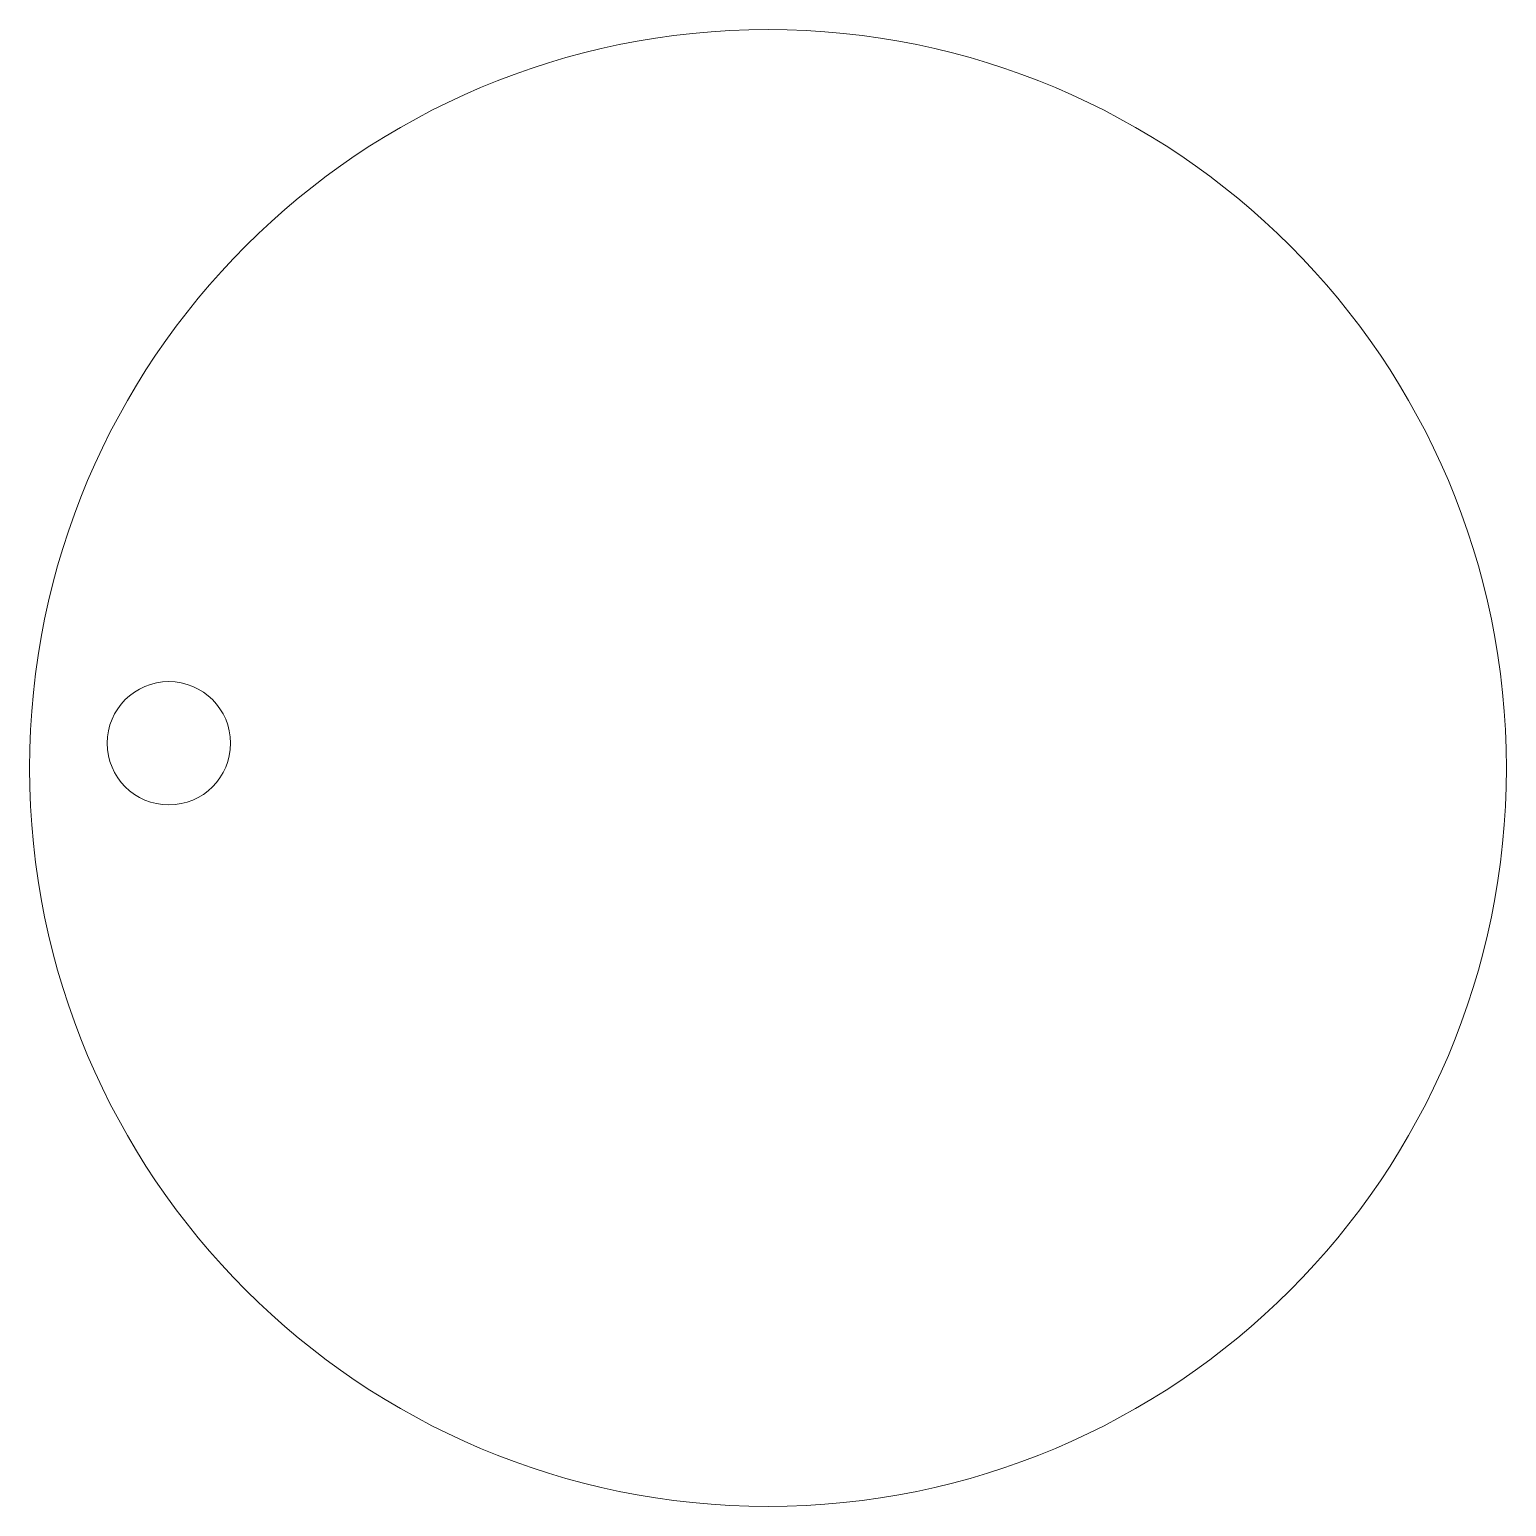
# Model space of a CAD drawing. Header units: millimetres. Extents: x -47.1 to 44.8, y -45.1 to 46.8.
import ezdxf

# ---------------------------------------------------------------- set-up
doc = ezdxf.new("R2010")
doc.units = ezdxf.units.MM
doc.header["$MEASUREMENT"] = 0
doc.layers.add('Layer 1', color=7, linetype='Continuous')

msp = doc.modelspace()

# ---------------------------------------------------------------- linework, layer by layer
at = {"layer": 'Layer 1', "lineweight": 18}
for points in [[(-1.1425, 46.7548), (24.2296, 46.7548), (44.7981, 26.1863), (44.7981, 0.8142), (44.7981, -24.5579), (24.2296, -45.1264), (-1.1425, -45.1264), (-26.5146, -45.1264), (-47.0831, -24.5579), (-47.0831, 0.8142), (-47.0831, 26.1863), (-26.5146, 46.7548), (-1.1425, 46.7548)], [(-38.4153, 6.1894), (-36.297, 6.1894), (-34.5796, 4.472), (-34.5796, 2.3537), (-34.5796, 0.2354), (-36.297, -1.482), (-38.4153, -1.482), (-40.5335, -1.482), (-42.2509, 0.2354), (-42.2509, 2.3537), (-42.2509, 4.472), (-40.5335, 6.1894), (-38.4153, 6.1894)]]:
    msp.add_open_spline(points, degree=3, knots=[0, 0, 0, 0, 0.25, 0.25, 0.25, 0.5, 0.5, 0.5, 0.75, 0.75, 0.75, 1, 1, 1, 1], dxfattribs=at)

doc.saveas('drawing.dxf')
